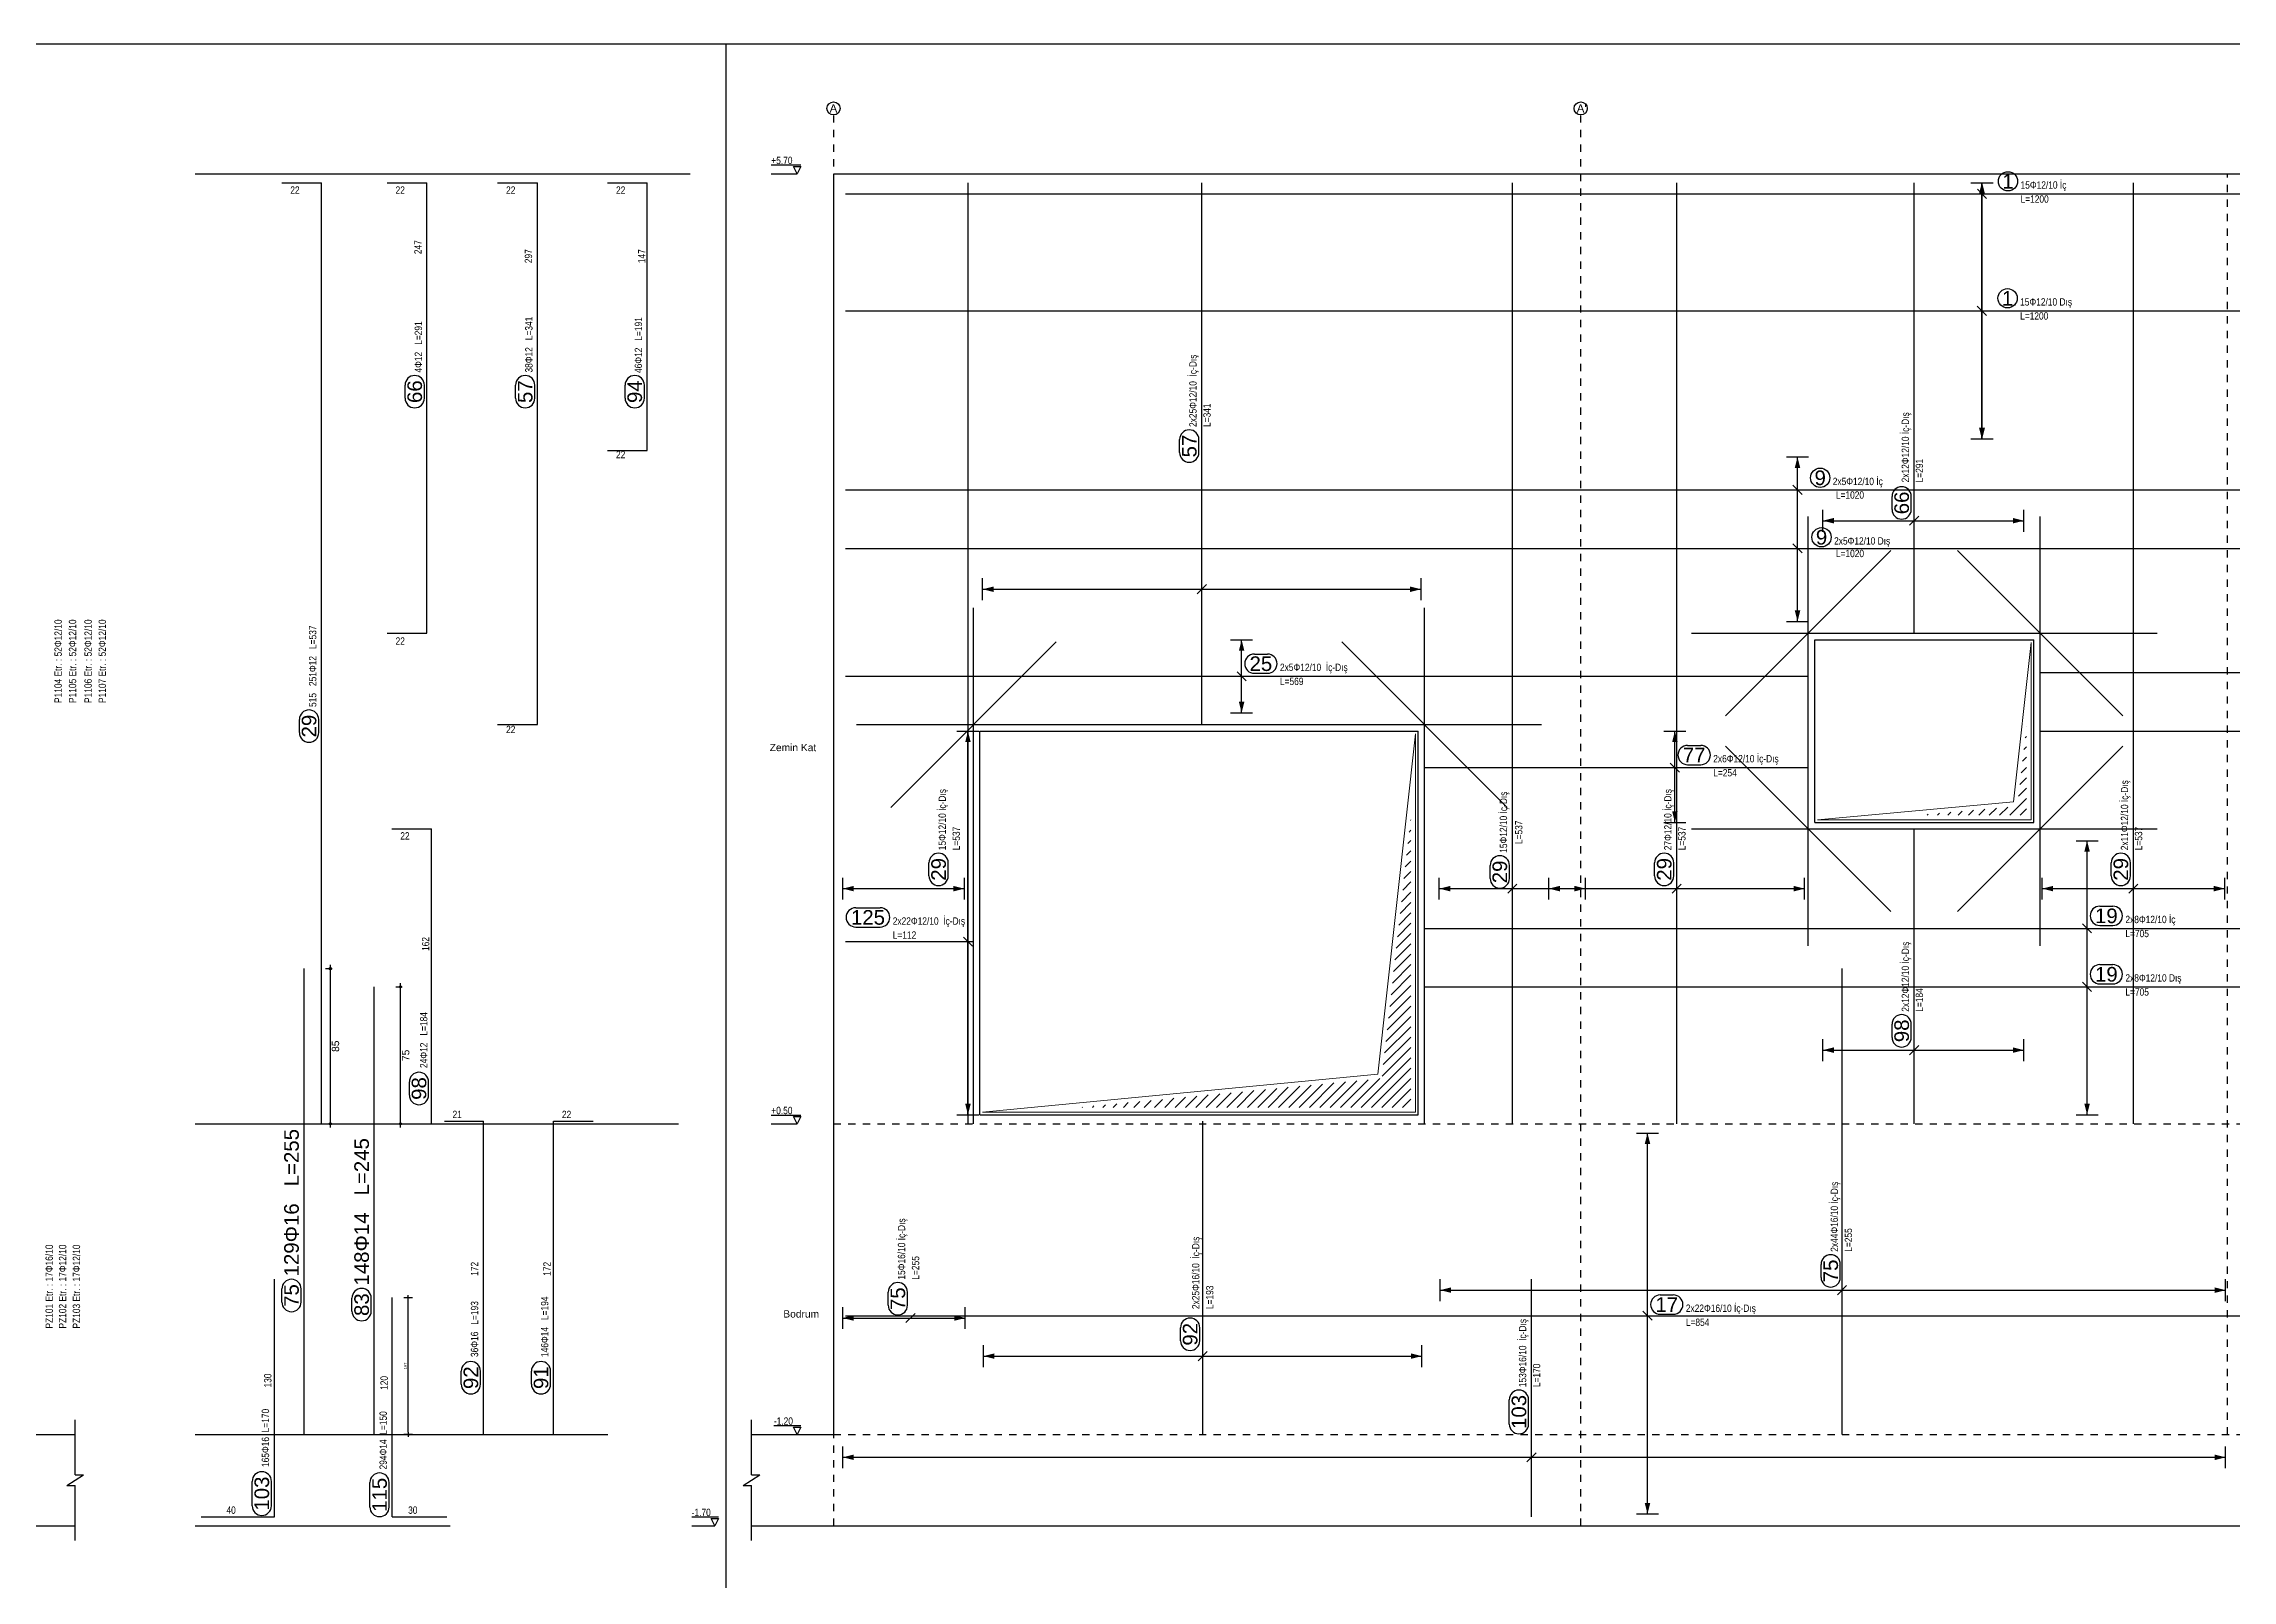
# Model space of a CAD drawing. Header units: metres. Extents: x 419734 to 420376, y 4564732 to 4565123.
# Drawn here: x 419866.63 to 419896.58, y 4564884.99 to 4564906.01 of the extents above; entities that cross this region are included whole.
import ezdxf

# ---------------------------------------------------------------- set-up
doc = ezdxf.new("R2010")
doc.units = ezdxf.units.M
doc.linetypes.add('NASCOSTA', pattern=[0.375, 0.25, -0.125])
doc.linetypes.add('TRATTO-PUNTO', pattern=[1, 0.5, -0.25, 0, -0.25])
doc.layers.get('Defpoints').update_dxf_attribs({"color": 5})
for name, color, linetype in [('Standart', 7, 'Continuous'), ('SW_ASSI', 7, 'TRATTO-PUNTO'), ('SW_DIM', 33, 'Continuous'), ('SW_SEZIONI-ARMATURA', 3, 'Continuous'), ('SW_SEZIONI_CARPENTERIA', 4, 'Continuous'), ('SW_TRATT', 7, 'NASCOSTA'), ('SW_TXT_TESTI', 1, 'Continuous')]:
    doc.layers.add(name, color=color, linetype=linetype)
doc.styles.add('arial_1_18', font='arial.ttf', dxfattribs={"height": 0.2})
doc.styles.add('SWS', font='ARIALN.TTF')
doc.dimstyles.new('DIM-SW-20_cm', dxfattribs={"dimtxt": 0.04, "dimasz": 0.03, "dimexe": 0.125, "dimexo": 0.125, "dimgap": 0.02, "dimtad": 1, "dimdec": 0, "dimlfac": 100, "dimzin": 1, "dimdsep": 46, "dimtxsty": 'SWS', "dimblk1": 'D', "dimblk2": 'D', "dimsah": 1, "dimcen": 0.003, "dimdle": 0.0625, "dimse1": 1, "dimse2": 1, "dimclrd": 256, "dimclre": 256, "dimclrt": 256, "dimazin": 0, "dimtfac": 0.75, "dimtdec": 0, "dimtmove": 1, "dimatfit": 3, "dimldrblk": 'D', "dimfxl": 0.125, "dimtvp": 1.5, "dimtolj": 1, "dimtzin": 0, "dimarcsym": 0})

# ---------------------------------------------------------------- blocks, each defined once
blk = doc.blocks.new('D')
for p, q in [((-1, 0), (1, 0)), ((0, 2), (0, -2))]:
    blk.add_line(p, q)
at = {"const_width": 0.141}
blk.add_lwpolyline([(0.48, 0.48), (-0.48, -0.48)], dxfattribs=at)
blk = doc.blocks.new('*D1388')
at = {"layer": 'Defpoints', "color": 0, "ltscale": 0.5, "transparency": 16777216}
for p in [(419871.395, 4564888.859), (419871.617, 4564888.859), (419871.396, 4564886.984)]:
    blk.add_point(p, dxfattribs=at)
at = {"layer": 'SW_DIM', "lineweight": -2, "ltscale": 0.5, "transparency": 16777216}
blk.add_line((419871.617, 4564887.014), (419871.617, 4564888.829), dxfattribs=at)
at = {"layer": 'SW_DIM', "lineweight": -2, "ltscale": 0.5, "transparency": 16777216, "xscale": 0.03, "yscale": 0.03, "zscale": 0.03}
for p, rotation in [((419871.617, 4564888.859), 90), ((419871.617, 4564886.984), 270)]:
    blk.add_blockref('D', p, dxfattribs=dict(at, rotation=rotation))
at = {"layer": 'SW_DIM', "ltscale": 0.5, "transparency": 16777216, "insert": (419871.577, 4564887.922), "char_height": 0.04, "attachment_point": 5, "rotation": 90, "style": 'SWS'}
blk.add_mtext('\\A1;187', dxfattribs=at)

msp = doc.modelspace()

# ---------------------------------------------------------------- hatches: boundary and pattern name
at = {"layer": 'SW_DIM', "linetype": 'Continuous', "lineweight": 5}
for points in [[(419893.18966, 4564903.95947), (419893.11466, 4564903.95947), (419893.15216, 4564904.10947)], [(419893.19556, 4564903.95947), (419893.12056, 4564903.95947), (419893.15806, 4564904.10947)], [(419893.15216, 4564900.60947), (419893.11466, 4564900.75947), (419893.18966, 4564900.75947)], [(419893.15806, 4564900.60947), (419893.12056, 4564900.75947), (419893.19556, 4564900.75947)], [(419890.66816, 4564900.20947), (419890.59316, 4564900.20947), (419890.63066, 4564900.35947)], [(419891.12768, 4564899.4501), (419890.97768, 4564899.4876), (419891.12768, 4564899.5251)], [(419893.72768, 4564899.4876), (419893.57768, 4564899.4501), (419893.57768, 4564899.5251)], [(419879.62768, 4564898.5126), (419879.47768, 4564898.5501), (419879.62768, 4564898.5876)], [(419885.47768, 4564898.5501), (419885.32768, 4564898.5126), (419885.32768, 4564898.5876)], [(419890.63066, 4564898.10947), (419890.59316, 4564898.25947), (419890.66816, 4564898.25947)], [(419883.05978, 4564897.70947), (419882.98478, 4564897.70947), (419883.02228, 4564897.85947)], [(419883.02228, 4564896.85947), (419882.98478, 4564897.00947), (419883.05978, 4564897.00947)], [(419879.31433, 4564896.45947), (419879.23933, 4564896.45947), (419879.27683, 4564896.60947)], [(419888.98975, 4564896.45947), (419888.91475, 4564896.45947), (419888.95225, 4564896.60947)], [(419888.95225, 4564895.35947), (419888.91475, 4564895.50947), (419888.98975, 4564895.50947)], [(419894.63066, 4564894.95947), (419894.55566, 4564894.95947), (419894.59316, 4564895.10947)], [(419877.71433, 4564894.41572), (419877.56433, 4564894.45322), (419877.71433, 4564894.49072)], [(419879.22768, 4564894.45322), (419879.07768, 4564894.41572), (419879.07768, 4564894.49072)], [(419885.87768, 4564894.41572), (419885.72768, 4564894.45322), (419885.87768, 4564894.49072)], [(419887.37768, 4564894.41572), (419887.22768, 4564894.45322), (419887.37768, 4564894.49072)], [(419887.72768, 4564894.45322), (419887.57768, 4564894.41572), (419887.57768, 4564894.49072)], [(419890.72768, 4564894.45322), (419890.57768, 4564894.41572), (419890.57768, 4564894.49072)], [(419894.12768, 4564894.41572), (419893.97768, 4564894.45322), (419894.12768, 4564894.49072)], [(419896.47768, 4564894.45322), (419896.32768, 4564894.41572), (419896.32768, 4564894.49072)], [(419891.12768, 4564892.20635), (419890.97768, 4564892.24385), (419891.12768, 4564892.28135)], [(419893.72768, 4564892.24385), (419893.57768, 4564892.20635), (419893.57768, 4564892.28135)], [(419879.27683, 4564891.35947), (419879.23933, 4564891.50947), (419879.31433, 4564891.50947)], [(419894.59316, 4564891.35947), (419894.55566, 4564891.50947), (419894.63066, 4564891.50947)], [(419888.61466, 4564890.95947), (419888.53966, 4564890.95947), (419888.57716, 4564891.10947)], [(419885.88966, 4564888.9218), (419885.73966, 4564888.9593), (419885.88966, 4564888.9968)], [(419896.48966, 4564888.9593), (419896.33966, 4564888.9218), (419896.33966, 4564888.9968)], [(419877.71433, 4564888.54072), (419877.56433, 4564888.57822), (419877.71433, 4564888.61572)], [(419879.23966, 4564888.57822), (419879.08966, 4564888.54072), (419879.08966, 4564888.61572)], [(419879.63966, 4564888.01885), (419879.48966, 4564888.05635), (419879.63966, 4564888.09385)], [(419885.48966, 4564888.05635), (419885.33966, 4564888.01885), (419885.33966, 4564888.09385)], [(419877.71433, 4564886.63447), (419877.56433, 4564886.67197), (419877.71433, 4564886.70947)], [(419896.48966, 4564886.67197), (419896.33966, 4564886.63447), (419896.33966, 4564886.70947)], [(419888.57716, 4564885.89697), (419888.53966, 4564886.04697), (419888.61466, 4564886.04697)]]:
    msp.add_hatch(color=256, dxfattribs=at).paths.add_polyline_path(points)

# ---------------------------------------------------------------- linework, layer by layer
for centre in [(419877.43777, 4564905.12928), (419887.66309, 4564905.12928)]:
    msp.add_circle(centre, 0.09)
at = {"layer": 'Standart', "color": 2}
msp.add_line((419806.01166, 4564906.01358), (419945.91166, 4564906.01358), dxfattribs=at)
msp.add_lwpolyline([(419875.96166, 4564906.01358), (419875.96166, 4564863.96691)], dxfattribs=at)
at = {"layer": 'Standart', "color": 2, "linetype": 'Continuous', "lineweight": 5}
for points in [[(419893.21709, 4564903.89697), (419893.09209, 4564904.02197)], [(419893.21466, 4564902.29697), (419893.08966, 4564902.42197)], [(419890.56816, 4564899.97197), (419890.69316, 4564899.84697)], [(419892.16518, 4564899.4251), (419892.29018, 4564899.5501)], [(419890.56816, 4564899.17197), (419890.69316, 4564899.04697)], [(419882.41518, 4564898.4876), (419882.54018, 4564898.6126)], [(419893.58518, 4564895.63947), (419893.82768, 4564897.82197)], [(419893.82768, 4564895.39697), (419893.82768, 4564897.82197)], [(419883.08478, 4564897.29697), (419882.95978, 4564897.42197)], [(419884.88433, 4564891.91447), (419885.40183, 4564896.57197)], [(419885.40183, 4564891.39697), (419885.40183, 4564896.57197)], [(419893.74537, 4564896.51527), (419893.76517, 4564896.53507)], [(419893.76305, 4564896.67442), (419893.76517, 4564896.67654)], [(419893.71001, 4564896.19697), (419893.76517, 4564896.25214)], [(419893.72769, 4564896.35612), (419893.76517, 4564896.39361)], [(419888.88975, 4564896.17197), (419889.01475, 4564896.04697)], [(419893.67465, 4564895.87867), (419893.76517, 4564895.96921)], [(419893.69233, 4564896.03782), (419893.76517, 4564896.11068)], [(419890.90268, 4564895.39697), (419893.58518, 4564895.63947)], [(419893.53837, 4564895.45947), (419893.76517, 4564895.68628)], [(419893.65696, 4564895.71952), (419893.76517, 4564895.82774)], [(419885.33309, 4564895.38737), (419885.33934, 4564895.39361)], [(419890.90268, 4564895.39697), (419893.82768, 4564895.39697)], [(419892.40664, 4564895.45947), (419892.41841, 4564895.47124)], [(419892.54811, 4564895.45947), (419892.57393, 4564895.4853)], [(419892.68958, 4564895.45947), (419892.72946, 4564895.49936)], [(419892.83104, 4564895.45947), (419892.88498, 4564895.51342)], [(419892.97251, 4564895.45947), (419893.04051, 4564895.52748)], [(419893.11398, 4564895.45947), (419893.19603, 4564895.54154)], [(419893.25545, 4564895.45947), (419893.35156, 4564895.5556)], [(419893.3969, 4564895.45947), (419893.50709, 4564895.56966)], [(419893.67983, 4564895.45947), (419893.76517, 4564895.54481)], [(419885.29772, 4564895.06907), (419885.33934, 4564895.11068)], [(419885.3154, 4564895.22822), (419885.33934, 4564895.25214)], [(419885.26236, 4564894.75077), (419885.33934, 4564894.82774)], [(419885.28004, 4564894.90992), (419885.33934, 4564894.96921)], [(419885.227, 4564894.43247), (419885.33934, 4564894.54481)], [(419885.24468, 4564894.59162), (419885.33934, 4564894.68628)], [(419886.66518, 4564894.39072), (419886.79018, 4564894.51572)], [(419888.91518, 4564894.39072), (419889.04018, 4564894.51572)], [(419895.16518, 4564894.39072), (419895.29018, 4564894.51572)], [(419885.17394, 4564893.95503), (419885.33934, 4564894.12041)], [(419885.19164, 4564894.11418), (419885.33934, 4564894.26188)], [(419885.20932, 4564894.27333), (419885.33934, 4564894.40335)], [(419885.13857, 4564893.63673), (419885.33934, 4564893.83748)], [(419885.15626, 4564893.79588), (419885.33934, 4564893.97895)], [(419894.53066, 4564893.97197), (419894.65566, 4564893.84697)], [(419879.21433, 4564893.79074), (419879.33933, 4564893.66574)], [(419885.10321, 4564893.31843), (419885.33934, 4564893.55455)], [(419885.12089, 4564893.47758), (419885.33934, 4564893.69602)], [(419885.06785, 4564893.00013), (419885.33934, 4564893.27162)], [(419885.08553, 4564893.15928), (419885.33934, 4564893.41308)], [(419885.03249, 4564892.68183), (419885.33934, 4564892.98869)], [(419885.05017, 4564892.84098), (419885.33934, 4564893.13015)], [(419894.53066, 4564893.17197), (419894.65566, 4564893.04697)], [(419884.99711, 4564892.36354), (419885.33934, 4564892.70576)], [(419885.01479, 4564892.52269), (419885.33934, 4564892.84722)], [(419884.96174, 4564892.04524), (419885.33934, 4564892.42282)], [(419884.97943, 4564892.20439), (419885.33934, 4564892.56429)], [(419884.65891, 4564891.45947), (419885.33934, 4564892.13989)], [(419884.94406, 4564891.88609), (419885.33934, 4564892.28136)], [(419892.16518, 4564892.18135), (419892.29018, 4564892.30635)], [(419879.47683, 4564891.39697), (419884.88433, 4564891.91447)], [(419883.24425, 4564891.45947), (419883.50442, 4564891.71963)], [(419883.38572, 4564891.45947), (419883.66084, 4564891.7346)], [(419883.52719, 4564891.45947), (419883.81728, 4564891.74957)], [(419883.66866, 4564891.45947), (419883.97372, 4564891.76454)], [(419883.81012, 4564891.45947), (419884.13016, 4564891.77951)], [(419883.95157, 4564891.45947), (419884.2866, 4564891.79448)], [(419884.09304, 4564891.45947), (419884.44302, 4564891.80945)], [(419884.23451, 4564891.45947), (419884.59946, 4564891.82442)], [(419884.37598, 4564891.45947), (419884.7559, 4564891.83939)], [(419884.51745, 4564891.45947), (419884.91234, 4564891.85437)], [(419884.80038, 4564891.45947), (419885.33934, 4564891.99843)], [(419884.94185, 4564891.45947), (419885.33934, 4564891.85696)], [(419885.08332, 4564891.45947), (419885.33934, 4564891.71549)], [(419880.83933, 4564891.45947), (419880.84498, 4564891.46512)], [(419880.9808, 4564891.45947), (419881.00142, 4564891.48009)], [(419881.12227, 4564891.45947), (419881.15786, 4564891.49506)], [(419881.26374, 4564891.45947), (419881.31428, 4564891.51003)], [(419881.40519, 4564891.45947), (419881.47072, 4564891.525)], [(419881.54666, 4564891.45947), (419881.62716, 4564891.53997)], [(419881.68812, 4564891.45947), (419881.78361, 4564891.55494)], [(419881.82959, 4564891.45947), (419881.94005, 4564891.56992)], [(419881.97106, 4564891.45947), (419882.09647, 4564891.58489)], [(419882.11253, 4564891.45947), (419882.25291, 4564891.59986)], [(419882.254, 4564891.45947), (419882.40935, 4564891.61483)], [(419882.39546, 4564891.45947), (419882.56579, 4564891.6298)], [(419882.53693, 4564891.45947), (419882.72223, 4564891.64477)], [(419882.67838, 4564891.45947), (419882.87865, 4564891.65974)], [(419882.81985, 4564891.45947), (419883.03509, 4564891.67471)], [(419882.96132, 4564891.45947), (419883.19153, 4564891.68968)], [(419883.10278, 4564891.45947), (419883.34797, 4564891.70466)], [(419885.22477, 4564891.45947), (419885.33934, 4564891.57403)], [(419879.47683, 4564891.39697), (419885.40183, 4564891.39697)], [(419891.17716, 4564888.8968), (419891.30216, 4564889.0218)], [(419878.42716, 4564888.51572), (419878.55216, 4564888.64072)], [(419888.51466, 4564888.67197), (419888.63966, 4564888.54697)], [(419882.42716, 4564887.99385), (419882.55216, 4564888.11885)], [(419886.92716, 4564886.60947), (419887.05216, 4564886.73447)]]:
    msp.add_lwpolyline(points, dxfattribs=at)
at = {"layer": 'SW_ASSI', "ltscale": 0.2}
for points in [[(419877.43933, 4564885.73447), (419877.43933, 4564905.03929)], [(419887.66466, 4564885.73447), (419887.66466, 4564905.03929)]]:
    msp.add_lwpolyline(points, dxfattribs=at)
at = {"layer": 'SW_DIM', "linetype": 'Continuous', "lineweight": -3}
for points in [[(419876.98933, 4564904.35114), (419876.58582, 4564904.35114)], [(419876.93933, 4564904.23447), (419876.88933, 4564904.33447)], [(419876.88933, 4564904.33447), (419876.98933, 4564904.33447)], [(419876.98933, 4564904.33447), (419876.93933, 4564904.23447)], [(419876.58582, 4564904.23447), (419876.93933, 4564904.23447)], [(419893.00216, 4564904.10947), (419893.30806, 4564904.10947)], [(419893.15216, 4564900.60947), (419893.15216, 4564904.10947)], [(419893.15806, 4564900.60947), (419893.15806, 4564904.10947)], [(419893.00216, 4564900.60947), (419893.30806, 4564900.60947)], [(419890.48066, 4564900.35947), (419890.78066, 4564900.35947)], [(419890.63066, 4564898.10947), (419890.63066, 4564900.35947)], [(419890.97768, 4564899.3376), (419890.97768, 4564899.6376)], [(419893.72768, 4564899.3376), (419893.72768, 4564899.6376)], [(419890.97768, 4564899.4876), (419893.72768, 4564899.4876)], [(419879.47768, 4564898.4001), (419879.47768, 4564898.7001)], [(419885.47768, 4564898.4001), (419885.47768, 4564898.7001)], [(419879.47768, 4564898.5501), (419885.47768, 4564898.5501)], [(419890.48066, 4564898.10947), (419890.78066, 4564898.10947)], [(419882.87228, 4564897.85947), (419883.17228, 4564897.85947)], [(419883.02228, 4564896.85947), (419883.02228, 4564897.85947)], [(419882.87228, 4564896.85947), (419883.17228, 4564896.85947)], [(419879.12683, 4564896.60947), (419879.42683, 4564896.60947)], [(419879.27683, 4564891.35947), (419879.27683, 4564896.60947)], [(419888.80225, 4564896.60947), (419889.10225, 4564896.60947)], [(419888.95225, 4564895.35947), (419888.95225, 4564896.60947)], [(419888.80225, 4564895.35947), (419889.10225, 4564895.35947)], [(419894.44316, 4564895.10947), (419894.74316, 4564895.10947)], [(419894.59316, 4564891.35947), (419894.59316, 4564895.10947)], [(419877.56433, 4564894.30322), (419877.56433, 4564894.60322)], [(419877.56433, 4564894.45322), (419879.22768, 4564894.45322)], [(419879.22768, 4564894.30322), (419879.22768, 4564894.60322)], [(419885.72768, 4564894.30322), (419885.72768, 4564894.60322)], [(419885.72768, 4564894.45322), (419890.72768, 4564894.45322)], [(419887.22768, 4564894.30322), (419887.22768, 4564894.60322)], [(419887.72768, 4564894.30322), (419887.72768, 4564894.60322)], [(419890.72768, 4564894.30322), (419890.72768, 4564894.60322)], [(419893.97768, 4564894.30322), (419893.97768, 4564894.60322)], [(419893.97768, 4564894.45322), (419896.47768, 4564894.45322)], [(419896.47768, 4564894.30322), (419896.47768, 4564894.60322)], [(419870.48565, 4564893.35947), (419870.57565, 4564893.35947)], [(419870.55065, 4564891.18447), (419870.55065, 4564893.40947)], [(419871.44565, 4564893.10947), (419871.53565, 4564893.10947)], [(419871.51065, 4564891.18447), (419871.51065, 4564893.15947)], [(419890.97768, 4564892.09385), (419890.97768, 4564892.39385)], [(419893.72768, 4564892.09385), (419893.72768, 4564892.39385)], [(419890.97768, 4564892.24385), (419893.72768, 4564892.24385)], [(419870.48565, 4564891.23447), (419870.57565, 4564891.23447)], [(419871.44565, 4564891.23447), (419871.53565, 4564891.23447)], [(419876.98933, 4564891.35114), (419876.58582, 4564891.35114)], [(419876.58582, 4564891.23447), (419876.93933, 4564891.23447)], [(419876.93933, 4564891.23447), (419876.88933, 4564891.33447)], [(419876.88933, 4564891.33447), (419876.98933, 4564891.33447)], [(419876.98933, 4564891.33447), (419876.93933, 4564891.23447)], [(419879.12683, 4564891.35947), (419879.42683, 4564891.35947)], [(419894.44316, 4564891.35947), (419894.74316, 4564891.35947)], [(419888.42716, 4564891.10947), (419888.72716, 4564891.10947)], [(419888.57716, 4564885.89697), (419888.57716, 4564891.10947)], [(419885.73966, 4564888.8093), (419885.73966, 4564889.1093)], [(419896.48966, 4564888.8093), (419896.48966, 4564889.1093)], [(419877.56433, 4564888.42822), (419877.56433, 4564888.72822)], [(419879.23966, 4564888.42822), (419879.23966, 4564888.72822)], [(419885.73966, 4564888.9593), (419896.48966, 4564888.9593)], [(419877.56433, 4564888.57822), (419879.23966, 4564888.57822)], [(419879.48966, 4564887.90635), (419879.48966, 4564888.20635)], [(419885.48966, 4564887.90635), (419885.48966, 4564888.20635)], [(419879.48966, 4564888.05635), (419885.48966, 4564888.05635)], [(419867.05865, 4564886.43447), (419867.05865, 4564887.18447)], [(419876.31433, 4564886.43447), (419876.31433, 4564887.18447)], [(419876.98933, 4564887.10114), (419876.62092, 4564887.10114)], [(419876.62092, 4564886.98447), (419876.93933, 4564886.98447)], [(419876.93933, 4564886.98447), (419876.88933, 4564887.08447)], [(419876.88933, 4564887.08447), (419876.98933, 4564887.08447)], [(419876.98933, 4564887.08447), (419876.93933, 4564886.98447)], [(419877.56433, 4564886.52197), (419877.56433, 4564886.82197)], [(419877.56433, 4564886.67197), (419896.48966, 4564886.67197)], [(419896.48966, 4564886.52197), (419896.48966, 4564886.82197)], [(419866.94615, 4564886.28447), (419867.17115, 4564886.43447)], [(419867.05865, 4564886.43447), (419867.17115, 4564886.43447)], [(419876.20183, 4564886.28447), (419876.42683, 4564886.43447)], [(419876.31433, 4564886.43447), (419876.42683, 4564886.43447)], [(419866.94615, 4564886.28447), (419867.05865, 4564886.28447)], [(419867.05865, 4564885.53447), (419867.05865, 4564886.28447)], [(419876.20183, 4564886.28447), (419876.31433, 4564886.28447)], [(419876.31433, 4564885.53447), (419876.31433, 4564886.28447)], [(419875.86432, 4564885.85114), (419875.49592, 4564885.85114)], [(419875.49592, 4564885.73447), (419875.81432, 4564885.73447)], [(419875.81432, 4564885.73447), (419875.76432, 4564885.83447)], [(419875.76432, 4564885.83447), (419875.86432, 4564885.83447)], [(419875.86432, 4564885.83447), (419875.81432, 4564885.73447)], [(419888.42716, 4564885.89697), (419888.72716, 4564885.89697)]]:
    msp.add_lwpolyline(points, dxfattribs=at)
for centre in [(419870.55065, 4564893.35947), (419871.51065, 4564893.10947), (419870.55065, 4564891.23447), (419871.51065, 4564891.23447)]:
    msp.add_circle(centre, 0.015, dxfattribs=at)
at = {"layer": 'SW_SEZIONI-ARMATURA'}
for points in [[(419869.88565, 4564904.10947), (419870.43065, 4564904.10947)], [(419870.43065, 4564891.23447), (419870.43065, 4564904.10947)], [(419871.32626, 4564904.10947), (419871.87127, 4564904.10947)], [(419871.87127, 4564897.94697), (419871.87127, 4564904.10947)], [(419872.83843, 4564904.10947), (419873.38343, 4564904.10947)], [(419873.38343, 4564896.69697), (419873.38343, 4564904.10947)], [(419874.34343, 4564904.10947), (419874.88843, 4564904.10947)], [(419874.88843, 4564900.44697), (419874.88843, 4564904.10947)], [(419879.27768, 4564891.23447), (419879.27768, 4564904.10947)], [(419882.47768, 4564896.69697), (419882.47768, 4564904.10947)], [(419886.72768, 4564891.23447), (419886.72768, 4564904.10947)], [(419888.97768, 4564891.23447), (419888.97768, 4564904.10947)], [(419892.22768, 4564897.94697), (419892.22768, 4564904.10947)], [(419895.22768, 4564891.23447), (419895.22768, 4564904.10947)], [(419877.60183, 4564903.95947), (419907.11429, 4564903.95947)], [(419877.60183, 4564902.35947), (419907.10249, 4564902.35947)], [(419871.57289, 4564901.16408), (419871.57289, 4564901.34285)], [(419871.83689, 4564901.16408), (419871.83689, 4564901.34285)], [(419873.08506, 4564901.16408), (419873.08506, 4564901.34285)], [(419873.34906, 4564901.16408), (419873.34906, 4564901.34285)], [(419874.58443, 4564901.16408), (419874.58443, 4564901.34285)], [(419874.84843, 4564901.16408), (419874.84843, 4564901.34285)], [(419874.34343, 4564900.44697), (419874.88843, 4564900.44697)], [(419882.17368, 4564900.41979), (419882.17368, 4564900.59856)], [(419882.43768, 4564900.41979), (419882.43768, 4564900.59856)], [(419877.60183, 4564899.90947), (419902.05949, 4564899.90947)], [(419891.92368, 4564899.64152), (419891.92368, 4564899.82028)], [(419892.18768, 4564899.64152), (419892.18768, 4564899.82028)], [(419890.77768, 4564893.67197), (419890.77768, 4564899.54697)], [(419893.95268, 4564893.67197), (419893.95268, 4564899.54697)], [(419877.60183, 4564899.10947), (419902.05949, 4564899.10947)], [(419889.64631, 4564896.8156), (419891.90905, 4564899.07834)], [(419895.08405, 4564896.8156), (419892.82131, 4564899.07834)], [(419879.35183, 4564891.23447), (419879.35183, 4564898.29697)], [(419885.52683, 4564891.23447), (419885.52683, 4564898.29697)], [(419871.32626, 4564897.94697), (419871.87127, 4564897.94697)], [(419878.22046, 4564895.5656), (419880.4832, 4564897.82834)], [(419886.6582, 4564895.5656), (419884.39546, 4564897.82834)], [(419889.17768, 4564897.94697), (419895.55268, 4564897.94697)], [(419883.19662, 4564897.66347), (419883.37539, 4564897.66347)], [(419893.95268, 4564897.40947), (419902.05949, 4564897.40947)], [(419877.60183, 4564897.35947), (419890.77768, 4564897.35947)], [(419883.19662, 4564897.39947), (419883.37539, 4564897.39947)], [(419870.12665, 4564896.58797), (419870.12665, 4564896.76673)], [(419870.39065, 4564896.58797), (419870.39065, 4564896.76673)], [(419872.83843, 4564896.69697), (419873.38343, 4564896.69697)], [(419877.75183, 4564896.69697), (419887.12683, 4564896.69697)], [(419893.95268, 4564896.60947), (419902.05949, 4564896.60947)], [(419889.1266, 4564896.41347), (419889.30536, 4564896.41347)], [(419891.90905, 4564894.1406), (419889.64631, 4564896.40334)], [(419892.82131, 4564894.1406), (419895.08405, 4564896.40334)], [(419885.52683, 4564896.10947), (419890.77768, 4564896.10947)], [(419889.1266, 4564896.14947), (419889.30536, 4564896.14947)], [(419871.39065, 4564895.27197), (419871.93565, 4564895.27197)], [(419871.93565, 4564891.23447), (419871.93565, 4564895.27197)], [(419889.17768, 4564895.27197), (419895.55268, 4564895.27197)], [(419892.22768, 4564891.23447), (419892.22768, 4564895.27197)], [(419878.74263, 4564894.62756), (419878.74263, 4564894.80633)], [(419879.00663, 4564894.62756), (419879.00663, 4564894.80633)], [(419886.42368, 4564894.5927), (419886.42368, 4564894.77147)], [(419886.68768, 4564894.5927), (419886.68768, 4564894.77147)], [(419888.67368, 4564894.62756), (419888.67368, 4564894.80633)], [(419888.93768, 4564894.62756), (419888.93768, 4564894.80633)], [(419894.92368, 4564894.62756), (419894.92368, 4564894.80633)], [(419895.18768, 4564894.62756), (419895.18768, 4564894.80633)], [(419877.7416, 4564894.192), (419878.07575, 4564894.192)], [(419894.7675, 4564894.21347), (419894.94627, 4564894.21347)], [(419877.7416, 4564893.928), (419878.07575, 4564893.928)], [(419885.52683, 4564893.90947), (419902.05949, 4564893.90947)], [(419894.7675, 4564893.94947), (419894.94627, 4564893.94947)], [(419877.60183, 4564893.72824), (419879.35183, 4564893.72824)], [(419870.19065, 4564886.98447), (419870.19065, 4564893.35947)], [(419891.23966, 4564886.98447), (419891.23966, 4564893.35947)], [(419894.7675, 4564893.41347), (419894.94627, 4564893.41347)], [(419871.15065, 4564886.98447), (419871.15065, 4564893.10947)], [(419885.52683, 4564893.10947), (419902.05949, 4564893.10947)], [(419894.7675, 4564893.14947), (419894.94627, 4564893.14947)], [(419891.92368, 4564892.41819), (419891.92368, 4564892.59695)], [(419892.18768, 4564892.41819), (419892.18768, 4564892.59695)], [(419871.63165, 4564891.62906), (419871.63165, 4564891.80783)], [(419871.89565, 4564891.62906), (419871.89565, 4564891.80783)], [(419872.11065, 4564891.27197), (419872.64565, 4564891.27197)], [(419872.64565, 4564886.98447), (419872.64565, 4564891.27197)], [(419873.60565, 4564886.98447), (419873.60565, 4564891.27197)], [(419873.60565, 4564891.27197), (419874.14564, 4564891.27197)], [(419882.48966, 4564886.98447), (419882.48966, 4564891.27197)], [(419869.78415, 4564885.85947), (419869.78415, 4564889.10947)], [(419886.98966, 4564885.85947), (419886.98966, 4564889.10947)], [(419890.95237, 4564889.13365), (419890.95237, 4564889.31241)], [(419891.21637, 4564889.13365), (419891.21637, 4564889.31241)], [(419869.88665, 4564888.79673), (419869.88665, 4564888.9755)], [(419870.15065, 4564888.79673), (419870.15065, 4564888.9755)], [(419870.84665, 4564888.67173), (419870.84665, 4564888.8505)], [(419871.11065, 4564888.67173), (419871.11065, 4564888.8505)], [(419871.39542, 4564885.85947), (419871.39542, 4564888.85947)], [(419878.18566, 4564888.75256), (419878.18566, 4564888.93133)], [(419878.44966, 4564888.75256), (419878.44966, 4564888.93133)], [(419888.7515, 4564888.89413), (419888.93027, 4564888.89413)], [(419877.60183, 4564888.60947), (419897.95249, 4564888.60947)], [(419882.18566, 4564888.26644), (419882.18566, 4564888.44521)], [(419882.44966, 4564888.26644), (419882.44966, 4564888.44521)], [(419888.7515, 4564888.63013), (419888.93027, 4564888.63013)], [(419872.34165, 4564887.67196), (419872.34165, 4564887.85072)], [(419872.60565, 4564887.67196), (419872.60565, 4564887.85072)], [(419873.30165, 4564887.67196), (419873.30165, 4564887.85072)], [(419873.56565, 4564887.67196), (419873.56565, 4564887.85072)], [(419886.68566, 4564887.12571), (419886.68566, 4564887.45986)], [(419886.94966, 4564887.12571), (419886.94966, 4564887.45986)], [(419869.48015, 4564886.00843), (419869.48015, 4564886.34258)], [(419869.74415, 4564886.00843), (419869.74415, 4564886.34258)], [(419871.09142, 4564885.99202), (419871.09142, 4564886.32616)], [(419871.35542, 4564885.99202), (419871.35542, 4564886.32616)], [(419868.78416, 4564885.85947), (419869.78415, 4564885.85947)], [(419871.39542, 4564885.85947), (419872.14542, 4564885.85947)]]:
    msp.add_lwpolyline(points, dxfattribs=at)
for centre in [(419893.51106, 4564904.13147), (419893.50516, 4564902.53147), (419890.94087, 4564900.0751), (419890.95921, 4564899.2611)]:
    msp.add_circle(centre, 0.132, dxfattribs=at)
for centre, start, end in [((419871.70489, 4564901.34285), 0, 180), ((419873.21706, 4564901.34285), 0, 180), ((419874.71643, 4564901.34285), 0, 180), ((419871.70489, 4564901.16408), 180, 0), ((419873.21706, 4564901.16408), 180, 0), ((419874.71643, 4564901.16408), 180, 0), ((419882.30568, 4564900.59856), 0, 180), ((419882.30568, 4564900.41979), 180, 0), ((419892.05568, 4564899.82028), 0, 180), ((419892.05568, 4564899.64152), 180, 0), ((419883.19662, 4564897.53147), 90, 270), ((419883.37539, 4564897.53147), 270, 90), ((419870.25865, 4564896.76673), 0, 180), ((419870.25865, 4564896.58797), 180, 0), ((419889.1266, 4564896.28147), 90, 270), ((419889.30536, 4564896.28147), 270, 90), ((419878.87463, 4564894.80633), 0, 180), ((419886.55568, 4564894.77147), 0, 180), ((419888.80568, 4564894.80633), 0, 180), ((419895.05568, 4564894.80633), 0, 180), ((419878.87463, 4564894.62756), 180, 0), ((419886.55568, 4564894.5927), 180, 0), ((419888.80568, 4564894.62756), 180, 0), ((419895.05568, 4564894.62756), 180, 0), ((419877.7416, 4564894.06), 90, 270), ((419878.07575, 4564894.06), 270, 90), ((419894.7675, 4564894.08147), 90, 270), ((419894.94627, 4564894.08147), 270, 90), ((419894.7675, 4564893.28147), 90, 270), ((419894.94627, 4564893.28147), 270, 90), ((419892.05568, 4564892.59695), 0, 180), ((419892.05568, 4564892.41819), 180, 0), ((419871.76365, 4564891.80783), 0, 180), ((419871.76365, 4564891.62906), 180, 0), ((419891.08437, 4564889.31241), 0, 180), ((419870.01865, 4564888.9755), 0, 180), ((419878.31766, 4564888.93133), 0, 180), ((419891.08437, 4564889.13365), 180, 0), ((419870.01865, 4564888.79673), 180, 0), ((419870.97865, 4564888.8505), 0, 180), ((419878.31766, 4564888.75256), 180, 0), ((419888.7515, 4564888.76213), 90, 270), ((419888.93027, 4564888.76213), 270, 90), ((419870.97865, 4564888.67173), 180, 0), ((419882.31766, 4564888.44521), 0, 180), ((419882.31766, 4564888.26644), 180, 0), ((419872.47365, 4564887.85072), 0, 180), ((419873.43365, 4564887.85072), 0, 180), ((419872.47365, 4564887.67196), 180, 0), ((419873.43365, 4564887.67196), 180, 0), ((419886.81766, 4564887.45986), 0, 180), ((419886.81766, 4564887.12571), 180, 0), ((419869.61215, 4564886.34258), 0, 180), ((419871.22342, 4564886.32616), 0, 180), ((419869.61215, 4564886.00843), 180, 0), ((419871.22342, 4564885.99202), 180, 0)]:
    msp.add_arc(centre, 0.132, start, end, dxfattribs=at)
at = {"layer": 'SW_SEZIONI_CARPENTERIA'}
for points in [[(419868.70065, 4564904.23447), (419875.47472, 4564904.23447)], [(419877.43933, 4564886.98447), (419877.43933, 4564904.23447)], [(419877.43933, 4564904.23447), (419935.25865, 4564904.23447)], [(419890.86518, 4564895.35947), (419890.86518, 4564897.85947)], [(419890.86518, 4564897.85947), (419893.86518, 4564897.85947)], [(419893.86518, 4564895.35947), (419893.86518, 4564897.85947)], [(419879.43933, 4564891.35947), (419879.43933, 4564896.60947)], [(419879.43933, 4564896.60947), (419885.43933, 4564896.60947)], [(419885.43933, 4564891.35947), (419885.43933, 4564896.60947)], [(419890.86518, 4564895.35947), (419893.86518, 4564895.35947)], [(419868.70065, 4564891.23447), (419875.31624, 4564891.23447)], [(419879.43933, 4564891.35947), (419885.43933, 4564891.35947)], [(419865.30865, 4564886.98447), (419867.05865, 4564886.98447)], [(419868.70065, 4564886.98447), (419874.34973, 4564886.98447)], [(419876.31432, 4564886.98447), (419877.43933, 4564886.98447)], [(419806.36432, 4564885.73447), (419867.05865, 4564885.73447)], [(419868.70065, 4564885.73447), (419872.19065, 4564885.73447)], [(419876.31432, 4564885.73447), (419937.00865, 4564885.73447)]]:
    msp.add_lwpolyline(points, dxfattribs=at)
at = {"layer": 'SW_TRATT', "ltscale": 0.2}
for points in [[(419896.51499, 4564886.98447), (419896.51499, 4564904.23447)], [(419877.43933, 4564891.23447), (419935.25865, 4564891.23447)], [(419877.43933, 4564886.98447), (419935.25865, 4564886.98447)]]:
    msp.add_lwpolyline(points, dxfattribs=at)

# ---------------------------------------------------------------- texts
at = {"layer": 'Standart', "color": 3, "linetype": 'Continuous', "lineweight": 5, "style": 'arial_1_18'}
for s, p in [('1', (419893.43337, 4564904.03147)), ('1', (419893.42747, 4564902.43147)), ('9', (419890.86318, 4564899.9751)), ('9', (419890.88152, 4564899.1611)), ('25', (419883.13062, 4564897.43147)), ('77', (419889.0606, 4564896.18147)), ('125', (419877.6756, 4564893.96)), ('19', (419894.7015, 4564893.98147)), ('19', (419894.7015, 4564893.18147)), ('17', (419888.6855, 4564888.66213))]:
    msp.add_text(s, height=0.2, dxfattribs=at).set_placement(p)
for s, p in [('66', (419871.80489, 4564901.09808)), ('57', (419873.31706, 4564901.09808)), ('94', (419874.81643, 4564901.09808)), ('57', (419882.40568, 4564900.35379)), ('66', (419892.15568, 4564899.57552)), ('29', (419870.35865, 4564896.52197)), ('29', (419878.97463, 4564894.56156)), ('29', (419886.65568, 4564894.5267)), ('29', (419888.90568, 4564894.56156)), ('29', (419895.15568, 4564894.56156)), ('98', (419892.15568, 4564892.35219)), ('98', (419871.86365, 4564891.56306)), ('75', (419891.18437, 4564889.06765)), ('75', (419870.11865, 4564888.73073)), ('83', (419871.07865, 4564888.60573)), ('75', (419878.41766, 4564888.68656)), ('92', (419882.41766, 4564888.20044)), ('92', (419872.57365, 4564887.60596)), ('91', (419873.53365, 4564887.60596)), ('103', (419886.91766, 4564887.05971)), ('103', (419869.71215, 4564885.94243)), ('115', (419871.32342, 4564885.92602))]:
    msp.add_text(s, height=0.2, rotation=90, dxfattribs=at).set_placement(p)
at = {"layer": 'Standart', "color": 1, "linetype": 'Continuous', "lineweight": -3, "style": 'arial_1_18'}
for s, p in [('Zemin Kat ', (419876.56382, 4564896.33447)), ('Bodrum', (419876.75025, 4564888.58447))]:
    msp.add_text(s, height=0.1, dxfattribs=at).set_placement(p)
at = {"layer": 'Standart', "color": 2, "linetype": 'Continuous', "lineweight": -3, "style": 'arial_1_18'}
for s, p in [('85', (419870.67065, 4564892.21928)), ('75', (419871.63065, 4564892.09428))]:
    msp.add_text(s, height=0.1, rotation=90, dxfattribs=at).set_placement(p)
at = {"layer": 'Standart', "color": 2, "linetype": 'Continuous', "lineweight": 5, "style": 'arial_1_18'}
for s, p in [('129Φ16   L=255', (419870.11865, 4564889.14739)), ('148Φ14   L=245', (419871.07865, 4564889.02239))]:
    msp.add_text(s, height=0.2, rotation=90, dxfattribs=at).set_placement(p)
at = {"layer": 'SW_TXT_TESTI'}
for s, height, style, p in [('A', 0.1125, 'arial_1_18', (419877.38359, 4564905.07242)), ("A'", 0.1125, 'arial_1_18', (419887.60892, 4564905.07242)), ('+5.70', 0.1, 'SWS', (419876.58582, 4564904.3678)), ('22', 0.1, 'SWS', (419870.00276, 4564903.96195)), ('22', 0.1, 'SWS', (419871.44338, 4564903.96195)), ('22', 0.1, 'SWS', (419872.95554, 4564903.96195)), ('22', 0.1, 'SWS', (419874.46054, 4564903.96195)), ('15Φ12/10 İç', 0.1, 'SWS', (419893.68306, 4564904.03147)), ('L=1200', 0.1, 'SWS', (419893.68306, 4564903.83947)), ('15Φ12/10 Dış', 0.1, 'SWS', (419893.67716, 4564902.43147)), ('L=1200', 0.1, 'SWS', (419893.67716, 4564902.23947)), ('22', 0.1, 'SWS', (419874.46054, 4564900.34252)), ('2x5Φ12/10 İç', 0.1, 'SWS', (419891.11287, 4564899.9751)), ('L=1020', 0.1, 'SWS', (419891.15566, 4564899.78947)), ('2x5Φ12/10 Dış', 0.1, 'SWS', (419891.13121, 4564899.1611)), ('L=1020', 0.1, 'SWS', (419891.15566, 4564898.98947)), ('22', 0.1, 'SWS', (419871.44338, 4564897.7912)), ('2x5Φ12/10  İç-Dış', 0.1, 'SWS', (419883.54728, 4564897.43147)), ('L=569', 0.1, 'SWS', (419883.54728, 4564897.23947)), ('22', 0.1, 'SWS', (419872.95554, 4564896.58152)), ('2x6Φ12/10 İç-Dış', 0.1, 'SWS', (419889.47725, 4564896.18147)), ('L=254', 0.1, 'SWS', (419889.47725, 4564895.98947)), ('22', 0.1, 'SWS', (419871.50776, 4564895.12528)), ('2x22Φ12/10  İç-Dış', 0.1, 'SWS', (419878.24764, 4564893.96)), ('L=112', 0.1, 'SWS', (419878.24764, 4564893.768)), ('2x8Φ12/10 İç', 0.1, 'SWS', (419895.11816, 4564893.98147)), ('L=705', 0.1, 'SWS', (419895.11816, 4564893.78947)), ('2x8Φ12/10 Dış', 0.1, 'SWS', (419895.11816, 4564893.18147)), ('L=705', 0.1, 'SWS', (419895.11816, 4564892.98947)), ('21', 0.1, 'SWS', (419872.22276, 4564891.31384)), ('22', 0.1, 'SWS', (419873.72026, 4564891.31384)), ('+0.50', 0.1, 'SWS', (419876.58582, 4564891.3678)), ('2x22Φ16/10 İç-Dış', 0.1, 'SWS', (419889.10216, 4564888.66213)), ('L=854', 0.1, 'SWS', (419889.10216, 4564888.47013)), ('-1.20', 0.1, 'SWS', (419876.62092, 4564887.1178)), ('40', 0.1, 'SWS', (419869.12877, 4564885.89947)), ('30', 0.1, 'SWS', (419871.61503, 4564885.89947)), ('-1.70', 0.1, 'SWS', (419875.49592, 4564885.8678))]:
    msp.add_text(s, height=height, dxfattribs=dict(at, style=style)).set_placement(p)
at = {"layer": 'SW_TXT_TESTI', "style": 'SWS'}
for s, p in [('247', (419871.79927, 4564903.13474)), ('297', (419873.31143, 4564903.01089)), ('147', (419874.86292, 4564903.01089)), ('4Φ12   L=291', (419871.80489, 4564901.51474)), ('38Φ12   L=341', (419873.31706, 4564901.51474)), ('46Φ12   L=191', (419874.81643, 4564901.50871)), ('2x25Φ12/10  İç-Dış', (419882.40568, 4564900.77045)), ('L=341', (419882.59768, 4564900.77045)), ('2x12Φ12/10 İç-Dış', (419892.15568, 4564900.0126)), ('L=291', (419892.34768, 4564900.0126)), ('P1104 Etr. : 52Φ12/10', (419866.8746, 4564896.9933)), ('P1105 Etr. : 52Φ12/10', (419867.07183, 4564896.9933)), ('P1106 Etr. : 52Φ12/10', (419867.28493, 4564896.9933)), ('P1107 Etr. : 52Φ12/10', (419867.47897, 4564896.9933)), ('515   251Φ12   L=537', (419870.35865, 4564896.93862)), ('2x11Φ12/10 İç-Dış', (419895.15568, 4564894.97822)), ('15Φ12/10 İç-Dış', (419878.97463, 4564894.97822)), ('15Φ12/10 İç-Dış', (419886.65568, 4564894.94336)), ('27Φ12/10 İç-Dış', (419888.90568, 4564894.97822)), ('L=537', (419886.86512, 4564895.0632)), ('L=537', (419879.16663, 4564894.97822)), ('L=537', (419889.09768, 4564894.97822)), ('L=537', (419895.34768, 4564894.97822)), ('162', (419871.90443, 4564893.60045)), ('2x12Φ12/10 İç-Dış', (419892.15568, 4564892.76885)), ('L=184', (419892.34768, 4564892.76885)), (' 24Φ12   L=184', (419871.87779, 4564891.9673)), ('2x44Φ16/10 İç-Dış', (419891.18437, 4564889.4843)), ('15Φ16/10 İç-Dış', (419878.41766, 4564889.10322)), ('2x25Φ16/10  İç-Dış', (419882.44366, 4564888.70015)), ('L=255', (419891.37637, 4564889.4843)), ('PZ101 Etr. : 17Φ16/10', (419866.75226, 4564888.43405)), ('PZ102 Etr. : 17Φ12/10', (419866.93572, 4564888.43405)), ('PZ103 Etr. : 17Φ12/10', (419867.12539, 4564888.43405)), ('172', (419872.57365, 4564889.15514)), ('172', (419873.56553, 4564889.15514)), ('L=255', (419878.60966, 4564889.10322)), ('L=193', (419882.63566, 4564888.70015)), ('36Φ16   L=193', (419872.57365, 4564888.04414)), ('146Φ14   L=194', (419873.53365, 4564888.04414)), ('153Φ16/10  İç-Dış', (419886.91766, 4564887.63175)), ('L=170', (419887.10966, 4564887.63175)), ('130', (419869.74415, 4564887.62727)), ('120', (419871.33624, 4564887.59413)), ('165Φ16  L=170', (419869.71215, 4564886.53921)), ('294Φ14  L=150', (419871.32342, 4564886.50626))]:
    msp.add_text(s, height=0.1, rotation=90, dxfattribs=at).set_placement(p)

# ---------------------------------------------------------------- dimensions: what is measured, and where the dimension line sits
at = {"layer": 'SW_DIM', "ltscale": 0.5}
dim = msp.add_linear_dim(base=(419871.6169499, 4564888.859471), p1=(419871.3960303, 4564886.9844711), p2=(419871.3954166, 4564888.859471), angle=90, dimstyle='DIM-SW-20_cm', dxfattribs=at)
dim.commit()
dim.dimension.update_dxf_attribs({"geometry": '*D1388', "text_midpoint": (419871.576527, 4564887.921971)})

doc.saveas('drawing.dxf')
